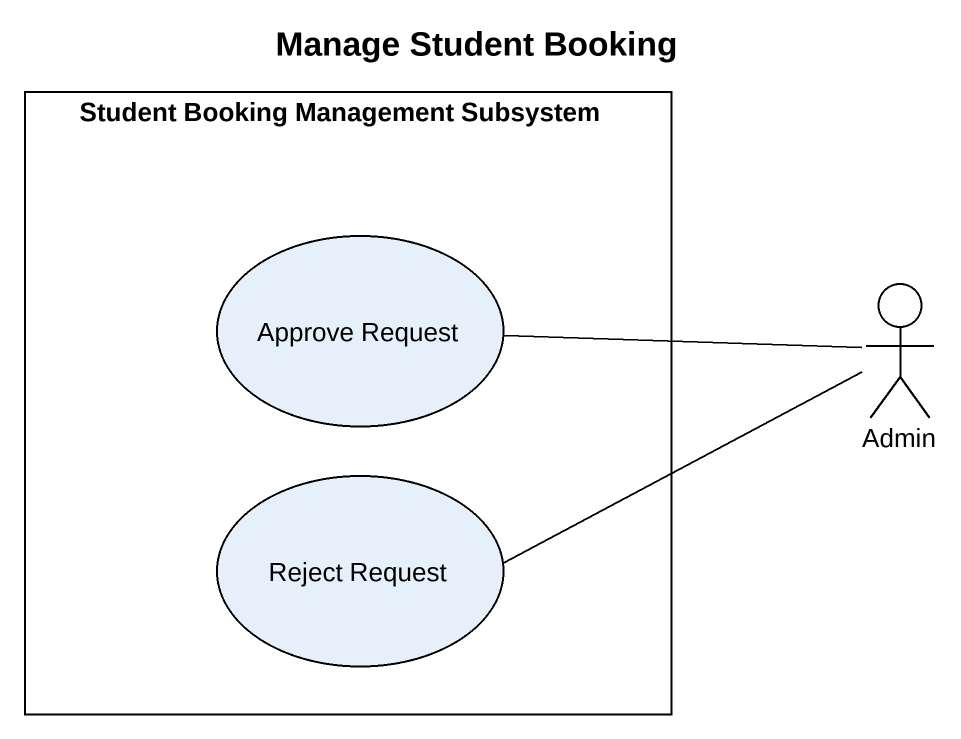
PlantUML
@startuml
title Manage Student Booking
rectangle "Student Booking Management Subsystem" as Student_Booking_Management {
  usecase "Approve Request" as Approve_Request
  usecase "Reject Request" as Reject_Request
}
actor Admin
Admin -left- Approve_Request
Admin -left- Reject_Request
@enduml
